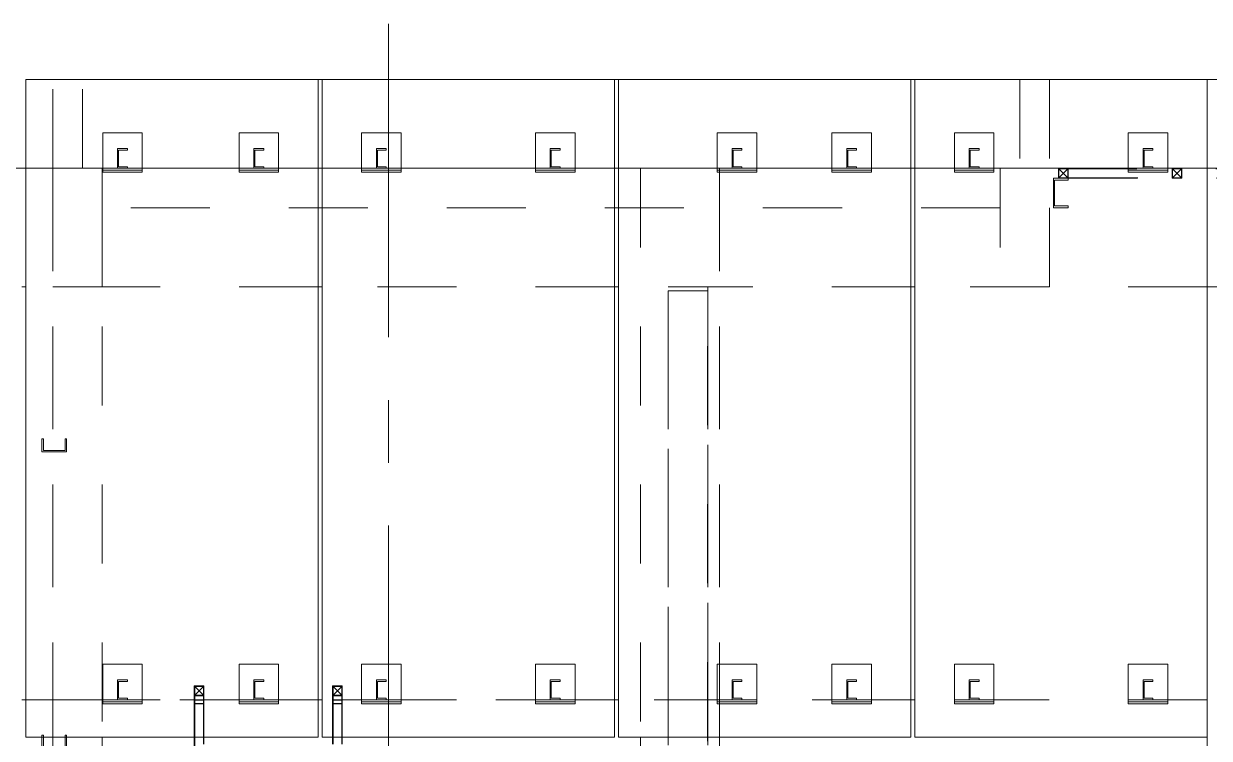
# Model space of a CAD drawing. Header units: millimetres. Extents: x 652937 to 1670132, y 1473552 to 2851037.
# Drawn here: x 663595.13 to 663601.13, y 1524465.88 to 1524469.5 of the extents above; entities that cross this region are included whole.
import ezdxf

# ---------------------------------------------------------------- set-up
doc = ezdxf.new("R2010")
doc.units = ezdxf.units.MM
doc.linetypes.add('XKITLINE00', pattern=[0])
doc.linetypes.add('XKITLINE02', pattern=[4, 2, -2])
doc.layers.add('Part', color=7, linetype='Continuous', lineweight=0)
doc.layers.add('S-GRID', color=7, linetype='Continuous', lineweight=9)

# ---------------------------------------------------------------- blocks, each defined once
blk = doc.blocks.new('*A20101502')
at = {"layer": 'S-GRID', "color": 7, "linetype": 'XKITLINE00', "lineweight": 0}
for p, q in [((716.780443, 66.568115), (724.717943, 66.568115)), ((726.305443, 66.568115), (727.892943, 66.568115)), ((729.480443, 66.568115), (737.417943, 66.568115)), ((739.005443, 66.568115), (740.592943, 66.568115)), ((742.180443, 66.568115), (750.117943, 66.568115)), ((751.705443, 66.568115), (753.292943, 66.568115))]:
    blk.add_line(p, q, dxfattribs=at)
blk = doc.blocks.new('*A20111503')
at = {"layer": 'Part', "color": 7, "linetype": 'XKITLINE00', "lineweight": 0}
for p, q in [((723.552661, 66.568115), (723.652661, 66.568115)), ((731.152682, 66.568115), (731.052661, 66.568115)), ((738.652682, 66.568115), (738.552682, 66.568115)), ((746.152682, 66.568115), (746.052682, 66.568115)), ((781.139193, 66.568115), (753.552682, 66.568115)), ((723.652661, 63.568115), (723.552661, 63.568115)), ((731.152682, 63.568115), (731.052661, 63.568115)), ((738.652682, 63.568115), (738.552682, 63.568115)), ((746.152682, 63.568115), (746.052682, 63.568115)), ((781.139204, 63.568115), (753.552682, 63.568115))]:
    blk.add_line(p, q, dxfattribs=at)
at = {"layer": 'Part', "color": 7, "linetype": 'XKITLINE02', "lineweight": 0}
for p, q in [((731.052661, 66.568115), (723.652661, 66.568115)), ((738.552682, 66.568115), (731.152682, 66.568115)), ((746.052682, 66.568115), (738.652682, 66.568115)), ((753.552682, 66.568115), (746.152682, 66.568115)), ((731.052661, 63.568115), (723.652661, 63.568115)), ((738.552682, 63.568115), (731.152682, 63.568115)), ((746.052682, 63.568115), (738.652682, 63.568115)), ((753.552682, 63.568115), (746.152682, 63.568115))]:
    blk.add_line(p, q, dxfattribs=at)
blk = doc.blocks.new('*A20171509')
at = {"layer": 'Part', "color": 7, "linetype": 'XKITLINE02', "lineweight": 0}
for p, q in [((727.91427, 53.118099), (727.914272, 53.468101)), ((727.914272, 53.468101), (728.164272, 53.468101)), ((727.914272, 53.218115), (727.914272, 53.468101)), ((727.93027, 53.11147), (727.930272, 53.452102)), ((727.930272, 53.452102), (727.930272, 53.234114)), ((727.930272, 53.452102), (728.148272, 53.452102)), ((728.14827, 53.11147), (728.148272, 53.452102)), ((728.148272, 53.234114), (728.148272, 53.452102)), ((728.16427, 53.118099), (728.164272, 53.468101)), ((728.164272, 53.218115), (728.164272, 53.468101)), ((728.16427, 53.118099), (727.91427, 53.118099)), ((727.91427, 53.118099), (727.914271, 53.014522)), ((727.914271, 53.014522), (727.914272, 53.218115)), ((728.164272, 53.218115), (727.914272, 53.218115)), ((727.930271, 53.021151), (727.93027, 53.11147)), ((727.93027, 53.11147), (728.14827, 53.11147)), ((727.930271, 53.021151), (727.930272, 53.234114)), ((727.930272, 53.234114), (728.148272, 53.234114)), ((728.14827, 53.11147), (728.148271, 53.021151)), ((728.148271, 53.021151), (728.148272, 53.234114)), ((728.164271, 53.014522), (728.16427, 53.118099)), ((728.164271, 53.014522), (728.164272, 53.218115)), ((727.914271, 53.014522), (728.164271, 53.014522)), ((728.148271, 53.021151), (727.930271, 53.021151))]:
    blk.add_line(p, q, dxfattribs=at)
blk = doc.blocks.new('*A20181510')
at = {"layer": 'Part', "color": 7, "linetype": 'XKITLINE02', "lineweight": 0}
for p, q in [((728.164277, 53.468115), (727.914272, 53.468115)), ((727.914272, 53.468115), (727.914272, 53.218115)), ((727.930277, 53.452115), (727.930272, 53.452115)), ((727.930272, 53.234115), (727.930272, 53.452115)), ((727.930272, 53.452115), (728.148272, 53.452115)), ((727.930277, 53.234115), (728.148277, 53.452115)), ((727.930277, 53.452115), (728.148277, 53.234115)), ((728.148277, 53.452115), (728.148272, 53.452115)), ((728.148272, 53.452115), (728.148272, 53.234115)), ((728.164272, 53.218115), (728.164272, 53.468115)), ((727.914272, 53.218115), (728.164272, 53.218115)), ((727.930277, 53.234115), (727.930272, 53.234115)), ((728.148272, 53.234115), (727.930272, 53.234115)), ((728.148277, 53.234115), (728.148272, 53.234115)), ((728.164277, 53.218115), (728.164272, 53.218115))]:
    blk.add_line(p, q, dxfattribs=at)
blk = doc.blocks.new('*A20581550')
at = {"layer": 'Part', "color": 7, "linetype": 'XKITLINE02', "lineweight": 0}
for p, q in [((724.064249, 52.218115), (724.064223, 52.218115)), ((724.104223, 52.218115), (724.064223, 52.218115)), ((724.064223, 52.218115), (724.064223, 51.893115)), ((724.104249, 52.218115), (724.104223, 52.218115)), ((724.104223, 51.923115), (724.104223, 52.218115)), ((724.649249, 52.218115), (724.649223, 52.218115)), ((724.689223, 52.218115), (724.649223, 52.218115)), ((724.649223, 52.218115), (724.649223, 51.923115)), ((724.689249, 52.218115), (724.689223, 52.218115)), ((724.689223, 51.893115), (724.689223, 52.218115)), ((724.104249, 51.923115), (724.104223, 51.923115)), ((724.649223, 51.923115), (724.104223, 51.923115)), ((724.649249, 51.923115), (724.649223, 51.923115)), ((724.064249, 51.893115), (724.064223, 51.893115)), ((724.064223, 51.893115), (724.689223, 51.893115)), ((724.689249, 51.893115), (724.689223, 51.893115))]:
    blk.add_line(p, q, dxfattribs=at)
blk = doc.blocks.new('*A20591551')
at = {"layer": 'Part', "color": 7, "linetype": 'XKITLINE02', "lineweight": 0}
for p, q in [((740.909234, 63.468115), (739.909229, 63.468115)), ((739.909229, 63.468115), (739.909229, 48.068115)), ((740.909229, 48.068115), (740.909229, 63.468115)), ((739.909229, 48.068115), (740.909234, 48.068115))]:
    blk.add_line(p, q, dxfattribs=at)
blk = doc.blocks.new('*A22281719')
at = {"layer": 'Part', "color": 7, "linetype": 'XKITLINE02', "lineweight": 0}
for p, q in [((755.784076, 66.568115), (749.784076, 66.568115)), ((749.784076, 66.318115), (749.784076, 66.568115)), ((755.784076, 66.318115), (749.784076, 66.318115)), ((749.796576, 66.555615), (749.796576, 66.330615)), ((755.771576, 66.555615), (749.796576, 66.555615)), ((749.796576, 66.330615), (755.771576, 66.330615)), ((750.021577, 66.330615), (750.021577, 66.555615)), ((750.034077, 66.318115), (750.034077, 66.568115)), ((755.534077, 66.318115), (755.534077, 66.568115)), ((755.546577, 66.555615), (755.546577, 66.330615)), ((755.771576, 66.330615), (755.771576, 66.555615)), ((755.784076, 66.318115), (755.784076, 66.568115))]:
    blk.add_line(p, q, dxfattribs=at)
blk = doc.blocks.new('*A22291720')
at = {"layer": 'Part', "color": 7, "linetype": 'XKITLINE02', "lineweight": 0}
for p, q in [((752.552719, 67.468115), (751.552717, 67.468115)), ((751.552717, 67.468115), (751.552717, 66.468115)), ((751.552719, 66.468115), (751.552719, 67.468115)), ((752.552717, 66.468115), (752.552717, 67.468115)), ((752.552719, 66.468115), (752.552719, 67.468115)), ((751.552717, 66.468115), (752.552719, 66.468115))]:
    blk.add_line(p, q, dxfattribs=at)
blk = doc.blocks.new('*A22301721')
at = {"layer": 'Part', "color": 7, "linetype": 'XKITLINE02', "lineweight": 0}
for p, q in [((752.552741, 66.568115), (751.552735, 66.568115)), ((751.552735, 66.518115), (751.552735, 66.568115)), ((752.552741, 66.518115), (751.552735, 66.518115)), ((751.552741, 66.518115), (751.552741, 66.568115)), ((752.552735, 66.568115), (752.552741, 66.568115)), ((752.552735, 66.518115), (752.552735, 66.568115)), ((752.552741, 66.518115), (752.552735, 66.518115)), ((752.552741, 66.568115), (752.552741, 66.518115))]:
    blk.add_line(p, q, dxfattribs=at)
blk = doc.blocks.new('*A22311722')
at = {"layer": 'Part', "color": 7, "linetype": 'XKITLINE02', "lineweight": 0}
for p, q in [((724.339215, 66.568115), (724.339215, 68.818115)), ((724.339215, 68.818115), (724.339234, 68.818115)), ((731.052661, 68.818115), (724.339215, 68.818115)), ((725.08922, 66.568115), (725.08922, 68.818115)), ((738.552682, 68.818115), (731.152682, 68.818115)), ((746.052682, 68.818115), (738.652682, 68.818115)), ((753.552682, 68.818115), (746.152682, 68.818115)), ((781.139193, 66.568115), (724.339215, 66.568115))]:
    blk.add_line(p, q, dxfattribs=at)
at = {"layer": 'Part', "color": 7, "linetype": 'XKITLINE00', "lineweight": 0}
for p, q in [((731.152682, 68.818115), (731.052661, 68.818115)), ((738.652682, 68.818115), (738.552682, 68.818115)), ((746.152682, 68.818115), (746.052682, 68.818115)), ((783.139195, 68.818115), (753.552682, 68.818115))]:
    blk.add_line(p, q, dxfattribs=at)
blk = doc.blocks.new('*A22321723')
at = {"layer": 'S-GRID', "color": 7, "linetype": 'XKITLINE00', "lineweight": 0}
for p, q in [((732.834214, 62.291279), (732.834214, 70.228779)), ((732.834214, 59.116279), (732.834214, 60.703779)), ((732.834214, 49.591279), (732.834214, 57.528779))]:
    blk.add_line(p, q, dxfattribs=at)
blk = doc.blocks.new('*A22341725')
at = {"layer": 'Part', "color": 7, "linetype": 'XKITLINE00', "lineweight": 0}
for p, q in [((731.152687, 68.818115), (731.152682, 68.818115)), ((731.152682, 68.818115), (738.552687, 68.818115)), ((731.152682, 52.168115), (731.152682, 68.818115)), ((738.552682, 52.168115), (738.552682, 68.818115)), ((738.552682, 52.168115), (731.152682, 52.168115)), ((738.552687, 52.168115), (738.552682, 52.168115))]:
    blk.add_line(p, q, dxfattribs=at)
at = {"layer": 'Part', "color": 7, "linetype": 'XKITLINE02', "lineweight": 0}
for p, q in [((731.152687, 52.168115), (731.152687, 68.818115)), ((738.552687, 68.818115), (738.552687, 52.168115)), ((738.552682, 52.168115), (738.552687, 52.168115))]:
    blk.add_line(p, q, dxfattribs=at)
blk = doc.blocks.new('*A22351726')
at = {"layer": 'Part', "color": 7, "linetype": 'XKITLINE00', "lineweight": 0}
for p, q in [((738.652687, 68.818115), (738.652682, 68.818115)), ((738.652682, 68.818115), (746.052687, 68.818115)), ((738.652682, 52.168115), (738.652682, 68.818115)), ((746.052682, 52.168115), (746.052682, 68.818115)), ((746.052682, 52.168115), (738.652682, 52.168115)), ((746.052687, 52.168115), (746.052682, 52.168115))]:
    blk.add_line(p, q, dxfattribs=at)
at = {"layer": 'Part', "color": 7, "linetype": 'XKITLINE02', "lineweight": 0}
for p, q in [((738.652687, 52.168115), (738.652687, 68.818115)), ((746.052687, 68.818115), (746.052687, 52.168115)), ((746.052682, 52.168115), (746.052687, 52.168115))]:
    blk.add_line(p, q, dxfattribs=at)
blk = doc.blocks.new('*A22371728')
at = {"layer": 'Part', "color": 7, "linetype": 'XKITLINE00', "lineweight": 0}
for p, q in [((723.652666, 68.818115), (723.652661, 68.818115)), ((723.652661, 68.818115), (731.052661, 68.818115)), ((723.652661, 68.818115), (723.652661, 52.168115)), ((731.052661, 68.818115), (731.052666, 68.818115)), ((731.052661, 68.818115), (731.052661, 52.168115)), ((723.652661, 52.168115), (723.652666, 52.168115)), ((731.052661, 52.168115), (723.652661, 52.168115)), ((731.052666, 52.168115), (731.052661, 52.168115))]:
    blk.add_line(p, q, dxfattribs=at)
at = {"layer": 'Part', "color": 7, "linetype": 'XKITLINE02', "lineweight": 0}
for p, q in [((723.652666, 52.168115), (723.652666, 68.818115)), ((731.052666, 68.818115), (731.052661, 68.818115)), ((731.052666, 68.818115), (731.052666, 52.168115)), ((731.052666, 52.168115), (731.052661, 52.168115))]:
    blk.add_line(p, q, dxfattribs=at)
blk = doc.blocks.new('*A22401731')
at = {"layer": 'Part', "color": 7, "linetype": 'XKITLINE00', "lineweight": 0}
for p, q in [((746.152682, 52.168115), (746.152682, 68.818115)), ((746.152682, 68.818115), (746.152687, 68.818115)), ((753.552687, 68.818115), (746.152682, 68.818115)), ((753.552682, 52.168115), (753.552682, 68.818115)), ((753.552682, 52.168115), (746.152682, 52.168115)), ((753.552687, 52.168115), (753.552682, 52.168115))]:
    blk.add_line(p, q, dxfattribs=at)
at = {"layer": 'Part', "color": 7, "linetype": 'XKITLINE02', "lineweight": 0}
for p, q in [((746.152687, 52.168115), (746.152687, 68.818115)), ((753.552687, 52.168115), (753.552687, 68.818115)), ((753.552682, 52.168115), (753.552687, 52.168115))]:
    blk.add_line(p, q, dxfattribs=at)
blk = doc.blocks.new('*A22411732')
at = {"layer": 'Part', "color": 7, "linetype": 'XKITLINE00', "lineweight": 0}
for p, q in [((723.652661, 53.118115), (723.552661, 53.118115)), ((731.152682, 53.118115), (731.052661, 53.118115)), ((738.652682, 53.118115), (738.552682, 53.118115)), ((746.152682, 53.118115), (746.052682, 53.118115)), ((753.552687, 52.168115), (753.552687, 52.118115))]:
    blk.add_line(p, q, dxfattribs=at)
at = {"layer": 'Part', "color": 7, "linetype": 'XKITLINE02', "lineweight": 0}
for p, q in [((753.552695, 53.118115), (723.652661, 53.118115)), ((731.052661, 53.118115), (723.652661, 53.118115)), ((738.552682, 53.118115), (731.152682, 53.118115)), ((746.052682, 53.118115), (738.652682, 53.118115)), ((753.552687, 53.118115), (753.552687, 52.168115)), ((753.552695, 53.118115), (753.552695, 51.118115))]:
    blk.add_line(p, q, dxfattribs=at)
blk = doc.blocks.new('*A22461737')
at = {"layer": 'Part', "color": 7, "linetype": 'XKITLINE02', "lineweight": 0}
for p, q in [((752.552741, 53.118115), (751.552735, 53.118115)), ((751.552735, 53.068115), (751.552735, 53.118115)), ((751.552741, 53.068115), (751.552741, 53.118115)), ((752.552735, 53.118115), (752.552741, 53.118115)), ((752.552735, 53.068115), (752.552735, 53.118115)), ((752.552741, 53.118115), (752.552741, 53.068115)), ((752.552741, 53.068115), (751.552735, 53.068115)), ((752.552741, 53.068115), (752.552735, 53.068115))]:
    blk.add_line(p, q, dxfattribs=at)
blk = doc.blocks.new('*A22471738')
at = {"layer": 'Part', "color": 7, "linetype": 'XKITLINE02', "lineweight": 0}
for p, q in [((752.552719, 54.018115), (751.552716, 54.018115)), ((751.552716, 54.018115), (751.552716, 53.018115)), ((751.552719, 53.018115), (751.552719, 54.018115)), ((752.552716, 53.018115), (752.552716, 54.018115)), ((752.552719, 53.018115), (752.552719, 54.018115)), ((751.552716, 53.018115), (752.552719, 53.018115))]:
    blk.add_line(p, q, dxfattribs=at)
blk = doc.blocks.new('*A22561747')
at = {"layer": 'Part', "color": 7, "linetype": 'XKITLINE02', "lineweight": 0}
for p, q in [((744.427734, 53.618115), (744.677739, 53.618115)), ((744.427734, 53.118115), (744.427734, 53.618115)), ((744.427739, 53.118115), (744.427739, 53.618115)), ((744.677739, 53.580615), (744.452734, 53.580615)), ((744.452734, 53.155615), (744.452734, 53.580615)), ((744.452739, 53.155615), (744.452739, 53.580615)), ((744.677734, 53.580615), (744.677734, 53.618115)), ((744.677739, 53.618115), (744.677739, 53.580615)), ((744.677739, 53.118115), (744.427734, 53.118115)), ((744.452734, 53.155615), (744.677739, 53.155615)), ((744.677734, 53.118115), (744.677734, 53.155615)), ((744.677739, 53.155615), (744.677739, 53.118115))]:
    blk.add_line(p, q, dxfattribs=at)
blk = doc.blocks.new('*A22571748')
at = {"layer": 'Part', "color": 7, "linetype": 'XKITLINE02', "lineweight": 0}
for p, q in [((741.527734, 53.618115), (741.777739, 53.618115)), ((741.527734, 53.118115), (741.527734, 53.618115)), ((741.527739, 53.118115), (741.527739, 53.618115)), ((741.777739, 53.580615), (741.552734, 53.580615)), ((741.552734, 53.155615), (741.552734, 53.580615)), ((741.552739, 53.155615), (741.552739, 53.580615)), ((741.777734, 53.580615), (741.777734, 53.618115)), ((741.777739, 53.618115), (741.777739, 53.580615)), ((741.777739, 53.118115), (741.527734, 53.118115)), ((741.552734, 53.155615), (741.777739, 53.155615)), ((741.777734, 53.118115), (741.777734, 53.155615)), ((741.777739, 53.155615), (741.777739, 53.118115))]:
    blk.add_line(p, q, dxfattribs=at)
blk = doc.blocks.new('*A22581749')
at = {"layer": 'Part', "color": 7, "linetype": 'XKITLINE02', "lineweight": 0}
for p, q in [((747.527734, 53.618115), (747.777739, 53.618115)), ((747.527734, 53.118115), (747.527734, 53.618115)), ((747.527739, 53.118115), (747.527739, 53.618115)), ((747.777739, 53.580615), (747.552734, 53.580615)), ((747.552734, 53.155615), (747.552734, 53.580615)), ((747.552739, 53.155615), (747.552739, 53.580615)), ((747.777734, 53.580615), (747.777734, 53.618115)), ((747.777739, 53.618115), (747.777739, 53.580615)), ((747.777739, 53.118115), (747.527734, 53.118115)), ((747.552734, 53.155615), (747.777739, 53.155615)), ((747.777734, 53.118115), (747.777734, 53.155615)), ((747.777739, 53.155615), (747.777739, 53.118115))]:
    blk.add_line(p, q, dxfattribs=at)
blk = doc.blocks.new('*A22591750')
at = {"layer": 'Part', "color": 7, "linetype": 'XKITLINE02', "lineweight": 0}
for p, q in [((748.152741, 53.118115), (747.152735, 53.118115)), ((747.152735, 53.068115), (747.152735, 53.118115)), ((747.152741, 53.068115), (747.152741, 53.118115)), ((748.152735, 53.118115), (748.152741, 53.118115)), ((748.152735, 53.068115), (748.152735, 53.118115)), ((748.152741, 53.118115), (748.152741, 53.068115)), ((748.152741, 53.068115), (747.152735, 53.068115)), ((748.152741, 53.068115), (748.152735, 53.068115))]:
    blk.add_line(p, q, dxfattribs=at)
blk = doc.blocks.new('*A22601751')
at = {"layer": 'Part', "color": 7, "linetype": 'XKITLINE02', "lineweight": 0}
for p, q in [((748.152719, 54.018115), (747.152716, 54.018115)), ((747.152716, 54.018115), (747.152716, 53.018115)), ((747.152719, 53.018115), (747.152719, 54.018115)), ((748.152716, 53.018115), (748.152716, 54.018115)), ((748.152719, 53.018115), (748.152719, 54.018115)), ((747.152716, 53.018115), (748.152719, 53.018115))]:
    blk.add_line(p, q, dxfattribs=at)
blk = doc.blocks.new('*A22641755')
at = {"layer": 'Part', "color": 7, "linetype": 'XKITLINE02', "lineweight": 0}
for p, q in [((731.414778, 47.993115), (731.414778, 53.118109)), ((731.414778, 53.118109), (731.664778, 53.118109)), ((731.41478, 53.014522), (731.414778, 53.118109)), ((731.430778, 47.993115), (731.430778, 53.111479)), ((731.430778, 53.111479), (731.43078, 53.021151)), ((731.648778, 53.111479), (731.430778, 53.111479)), ((731.648778, 47.993115), (731.648778, 53.111479)), ((731.64878, 53.021151), (731.648778, 53.111479)), ((731.664778, 47.993115), (731.664778, 53.118109)), ((731.664778, 53.118109), (731.66478, 53.014522)), ((731.41478, 47.993115), (731.41478, 53.014522)), ((731.66478, 53.014522), (731.41478, 53.014522)), ((731.43078, 47.993115), (731.43078, 53.021151)), ((731.43078, 53.021151), (731.64878, 53.021151)), ((731.64878, 47.993115), (731.64878, 53.021151)), ((731.66478, 47.993115), (731.66478, 53.014522)), ((731.66478, 47.993115), (731.414778, 47.993115))]:
    blk.add_line(p, q, dxfattribs=at)
blk = doc.blocks.new('*A22651756')
at = {"layer": 'Part', "color": 7, "linetype": 'XKITLINE02', "lineweight": 0}
for p, q in [((732.527734, 53.618115), (732.777739, 53.618115)), ((732.527734, 53.118115), (732.527734, 53.618115)), ((732.527739, 53.118115), (732.527739, 53.618115)), ((732.777739, 53.580615), (732.552734, 53.580615)), ((732.552734, 53.155615), (732.552734, 53.580615)), ((732.552739, 53.155615), (732.552739, 53.580615)), ((732.777734, 53.580615), (732.777734, 53.618115)), ((732.777739, 53.618115), (732.777739, 53.580615)), ((732.777739, 53.118115), (732.527734, 53.118115)), ((732.552734, 53.155615), (732.777739, 53.155615)), ((732.777734, 53.118115), (732.777734, 53.155615)), ((732.777739, 53.155615), (732.777739, 53.118115))]:
    blk.add_line(p, q, dxfattribs=at)
blk = doc.blocks.new('*A22661757')
at = {"layer": 'Part', "color": 7, "linetype": 'XKITLINE02', "lineweight": 0}
for p, q in [((736.927734, 53.618115), (737.177739, 53.618115)), ((736.927734, 53.118115), (736.927734, 53.618115)), ((736.927739, 53.118115), (736.927739, 53.618115)), ((737.177739, 53.580615), (736.952734, 53.580615)), ((736.952734, 53.155615), (736.952734, 53.580615)), ((736.952739, 53.155615), (736.952739, 53.580615)), ((737.177734, 53.580615), (737.177734, 53.618115)), ((737.177739, 53.618115), (737.177739, 53.580615)), ((737.177739, 53.118115), (736.927734, 53.118115)), ((736.952734, 53.155615), (737.177739, 53.155615)), ((737.177734, 53.118115), (737.177734, 53.155615)), ((737.177739, 53.155615), (737.177739, 53.118115))]:
    blk.add_line(p, q, dxfattribs=at)
blk = doc.blocks.new('*A22671758')
at = {"layer": 'Part', "color": 7, "linetype": 'XKITLINE02', "lineweight": 0}
for p, q in [((733.152741, 53.118115), (732.152735, 53.118115)), ((732.152735, 53.068115), (732.152735, 53.118115)), ((732.152741, 53.068115), (732.152741, 53.118115)), ((733.152735, 53.118115), (733.152741, 53.118115)), ((733.152735, 53.068115), (733.152735, 53.118115)), ((733.152741, 53.118115), (733.152741, 53.068115)), ((733.152741, 53.068115), (732.152735, 53.068115)), ((733.152741, 53.068115), (733.152735, 53.068115))]:
    blk.add_line(p, q, dxfattribs=at)
blk = doc.blocks.new('*A22681759')
at = {"layer": 'Part', "color": 7, "linetype": 'XKITLINE02', "lineweight": 0}
for p, q in [((737.552741, 53.118115), (736.552735, 53.118115)), ((736.552735, 53.068115), (736.552735, 53.118115)), ((736.552741, 53.068115), (736.552741, 53.118115)), ((737.552735, 53.118115), (737.552741, 53.118115)), ((737.552735, 53.068115), (737.552735, 53.118115)), ((737.552741, 53.118115), (737.552741, 53.068115)), ((737.552741, 53.068115), (736.552735, 53.068115)), ((737.552741, 53.068115), (737.552735, 53.068115))]:
    blk.add_line(p, q, dxfattribs=at)
blk = doc.blocks.new('*A22691760')
at = {"layer": 'Part', "color": 7, "linetype": 'XKITLINE02', "lineweight": 0}
for p, q in [((733.152719, 54.018115), (732.152716, 54.018115)), ((732.152716, 54.018115), (732.152716, 53.018115)), ((732.152719, 53.018115), (732.152719, 54.018115)), ((733.152716, 53.018115), (733.152716, 54.018115)), ((733.152719, 53.018115), (733.152719, 54.018115)), ((732.152716, 53.018115), (733.152719, 53.018115))]:
    blk.add_line(p, q, dxfattribs=at)
blk = doc.blocks.new('*A22701761')
at = {"layer": 'Part', "color": 7, "linetype": 'XKITLINE02', "lineweight": 0}
for p, q in [((737.552719, 54.018115), (736.552716, 54.018115)), ((736.552716, 54.018115), (736.552716, 53.018115)), ((736.552719, 53.018115), (736.552719, 54.018115)), ((737.552716, 53.018115), (737.552716, 54.018115)), ((737.552719, 53.018115), (737.552719, 54.018115)), ((736.552716, 53.018115), (737.552719, 53.018115))]:
    blk.add_line(p, q, dxfattribs=at)
blk = doc.blocks.new('*A22771768')
at = {"layer": 'Part', "color": 7, "linetype": 'XKITLINE02', "lineweight": 0}
for p, q in [((729.427734, 53.618115), (729.677739, 53.618115)), ((729.427734, 53.118115), (729.427734, 53.618115)), ((729.427739, 53.118115), (729.427739, 53.618115)), ((729.677739, 53.580615), (729.452734, 53.580615)), ((729.452734, 53.155615), (729.452734, 53.580615)), ((729.452739, 53.155615), (729.452739, 53.580615)), ((729.677734, 53.580615), (729.677734, 53.618115)), ((729.677739, 53.618115), (729.677739, 53.580615)), ((729.677739, 53.118115), (729.427734, 53.118115)), ((729.452734, 53.155615), (729.677739, 53.155615)), ((729.677734, 53.118115), (729.677734, 53.155615)), ((729.677739, 53.155615), (729.677739, 53.118115))]:
    blk.add_line(p, q, dxfattribs=at)
blk = doc.blocks.new('*A22781769')
at = {"layer": 'Part', "color": 7, "linetype": 'XKITLINE02', "lineweight": 0}
for p, q in [((730.052741, 53.118115), (729.052735, 53.118115)), ((729.052735, 53.068115), (729.052735, 53.118115)), ((729.052741, 53.068115), (729.052741, 53.118115)), ((730.052735, 53.118115), (730.052741, 53.118115)), ((730.052735, 53.068115), (730.052735, 53.118115)), ((730.052741, 53.118115), (730.052741, 53.068115)), ((730.052741, 53.068115), (729.052735, 53.068115)), ((730.052741, 53.068115), (730.052735, 53.068115))]:
    blk.add_line(p, q, dxfattribs=at)
blk = doc.blocks.new('*A22791770')
at = {"layer": 'Part', "color": 7, "linetype": 'XKITLINE02', "lineweight": 0}
for p, q in [((730.052719, 54.018115), (729.052716, 54.018115)), ((729.052716, 54.018115), (729.052716, 53.018115)), ((729.052719, 53.018115), (729.052719, 54.018115)), ((730.052716, 53.018115), (730.052716, 54.018115)), ((730.052719, 53.018115), (730.052719, 54.018115)), ((729.052716, 53.018115), (730.052719, 53.018115))]:
    blk.add_line(p, q, dxfattribs=at)
blk = doc.blocks.new('*A22831774')
at = {"layer": 'Part', "color": 7, "linetype": 'XKITLINE02', "lineweight": 0}
for p, q in [((731.414778, 53.118099), (731.414781, 53.468101)), ((731.414781, 53.468101), (731.664781, 53.468101)), ((731.414781, 53.218115), (731.414781, 53.468101)), ((731.430778, 53.11147), (731.430781, 53.452102)), ((731.430781, 53.452102), (731.430781, 53.234114)), ((731.430781, 53.452102), (731.648781, 53.452102)), ((731.648778, 53.11147), (731.648781, 53.452102)), ((731.648781, 53.234114), (731.648781, 53.452102)), ((731.664778, 53.118099), (731.664781, 53.468101)), ((731.664781, 53.218115), (731.664781, 53.468101)), ((731.664778, 53.118099), (731.414778, 53.118099)), ((731.414778, 53.118099), (731.41478, 53.014522)), ((731.41478, 53.014522), (731.414781, 53.218115)), ((731.664781, 53.218115), (731.414781, 53.218115)), ((731.43078, 53.021151), (731.430778, 53.11147)), ((731.430778, 53.11147), (731.648778, 53.11147)), ((731.43078, 53.021151), (731.430781, 53.234114)), ((731.430781, 53.234114), (731.648781, 53.234114)), ((731.648778, 53.11147), (731.64878, 53.021151)), ((731.64878, 53.021151), (731.648781, 53.234114)), ((731.66478, 53.014522), (731.664778, 53.118099)), ((731.66478, 53.014522), (731.664781, 53.218115)), ((731.41478, 53.014522), (731.66478, 53.014522)), ((731.64878, 53.021151), (731.43078, 53.021151))]:
    blk.add_line(p, q, dxfattribs=at)
blk = doc.blocks.new('*A22841775')
at = {"layer": 'Part', "color": 7, "linetype": 'XKITLINE02', "lineweight": 0}
for p, q in [((731.664786, 53.468115), (731.414781, 53.468115)), ((731.414781, 53.468115), (731.414781, 53.218115)), ((731.430786, 53.452115), (731.430781, 53.452115)), ((731.430781, 53.234115), (731.430781, 53.452115)), ((731.430781, 53.452115), (731.648781, 53.452115)), ((731.430786, 53.234115), (731.648786, 53.452115)), ((731.430786, 53.452115), (731.648786, 53.234115)), ((731.648786, 53.452115), (731.648781, 53.452115)), ((731.648781, 53.452115), (731.648781, 53.234115)), ((731.664781, 53.218115), (731.664781, 53.468115)), ((731.414781, 53.218115), (731.664781, 53.218115)), ((731.430786, 53.234115), (731.430781, 53.234115)), ((731.648781, 53.234115), (731.430781, 53.234115)), ((731.648786, 53.234115), (731.648781, 53.234115)), ((731.664786, 53.218115), (731.664781, 53.218115))]:
    blk.add_line(p, q, dxfattribs=at)
blk = doc.blocks.new('*A22851776')
at = {"layer": 'Part', "color": 7, "linetype": 'XKITLINE02', "lineweight": 0}
for p, q in [((724.339217, 66.568115), (724.339217, 52.168115)), ((725.58923, 66.568115), (724.339217, 66.568115)), ((724.33923, 47.968115), (724.33923, 66.568115)), ((725.589217, 66.568115), (725.589217, 52.168115)), ((725.58923, 66.568115), (725.589217, 66.568115)), ((725.58923, 66.568115), (725.58923, 47.968115)), ((724.339217, 52.118115), (724.339217, 47.968115)), ((725.589217, 52.118115), (725.589217, 47.968115)), ((725.58923, 47.968115), (724.339217, 47.968115)), ((725.589217, 47.968115), (725.58923, 47.968115))]:
    blk.add_line(p, q, dxfattribs=at)
at = {"layer": 'Part', "color": 7, "linetype": 'XKITLINE00', "lineweight": 0}
for p, q in [((724.339217, 52.168115), (724.339217, 52.118115)), ((725.589217, 52.168115), (725.589217, 52.118115))]:
    blk.add_line(p, q, dxfattribs=at)
blk = doc.blocks.new('*A22961787')
at = {"layer": 'Part', "color": 7, "linetype": 'XKITLINE02', "lineweight": 0}
for p, q in [((727.91427, 47.993115), (727.91427, 53.118109)), ((727.91427, 53.118109), (728.16427, 53.118109)), ((727.914271, 53.014522), (727.91427, 53.118109)), ((727.93027, 47.993115), (727.93027, 53.111479)), ((727.93027, 53.111479), (727.930271, 53.021151)), ((728.14827, 53.111479), (727.93027, 53.111479)), ((728.14827, 47.993115), (728.14827, 53.111479)), ((728.148271, 53.021151), (728.14827, 53.111479)), ((728.16427, 47.993115), (728.16427, 53.118109)), ((728.16427, 53.118109), (728.164271, 53.014522)), ((727.914271, 53.014522), (727.914271, 47.993115)), ((728.164271, 53.014522), (727.914271, 53.014522)), ((727.930271, 53.021151), (727.930271, 47.993115)), ((727.930271, 53.021151), (728.148271, 53.021151)), ((728.148271, 47.993115), (728.148271, 53.021151)), ((728.164271, 47.993115), (728.164271, 53.014522)), ((728.164271, 47.993115), (727.91427, 47.993115))]:
    blk.add_line(p, q, dxfattribs=at)
blk = doc.blocks.new('*A22971788')
at = {"layer": 'Part', "color": 7, "linetype": 'XKITLINE02', "lineweight": 0}
for p, q in [((725.977734, 53.618115), (726.227739, 53.618115)), ((725.977734, 53.118115), (725.977734, 53.618115)), ((725.977739, 53.118115), (725.977739, 53.618115)), ((726.227739, 53.580615), (726.002734, 53.580615)), ((726.002734, 53.155615), (726.002734, 53.580615)), ((726.002739, 53.155615), (726.002739, 53.580615)), ((726.227734, 53.580615), (726.227734, 53.618115)), ((726.227739, 53.618115), (726.227739, 53.580615)), ((726.227739, 53.118115), (725.977734, 53.118115)), ((726.002734, 53.155615), (726.227739, 53.155615)), ((726.227734, 53.118115), (726.227734, 53.155615)), ((726.227739, 53.155615), (726.227739, 53.118115))]:
    blk.add_line(p, q, dxfattribs=at)
blk = doc.blocks.new('*A22981789')
at = {"layer": 'Part', "color": 7, "linetype": 'XKITLINE02', "lineweight": 0}
for p, q in [((726.602741, 53.118115), (725.602735, 53.118115)), ((725.602735, 53.068115), (725.602735, 53.118115)), ((725.602741, 53.068115), (725.602741, 53.118115)), ((726.602735, 53.118115), (726.602741, 53.118115)), ((726.602735, 53.068115), (726.602735, 53.118115)), ((726.602741, 53.118115), (726.602741, 53.068115)), ((726.602741, 53.068115), (725.602735, 53.068115)), ((726.602741, 53.068115), (726.602735, 53.068115))]:
    blk.add_line(p, q, dxfattribs=at)
blk = doc.blocks.new('*A22991790')
at = {"layer": 'Part', "color": 7, "linetype": 'XKITLINE02', "lineweight": 0}
for p, q in [((726.602719, 54.018115), (725.602716, 54.018115)), ((725.602716, 54.018115), (725.602716, 53.018115)), ((725.602719, 53.018115), (725.602719, 54.018115)), ((726.602716, 53.018115), (726.602716, 54.018115)), ((726.602719, 53.018115), (726.602719, 54.018115)), ((725.602716, 53.018115), (726.602719, 53.018115))]:
    blk.add_line(p, q, dxfattribs=at)
blk = doc.blocks.new('*A24761967')
at = {"layer": 'Part', "color": 7, "linetype": 'XKITLINE02', "lineweight": 0}
for p, q in [((730.052741, 66.568115), (729.052735, 66.568115)), ((729.052735, 66.518115), (729.052735, 66.568115)), ((730.052741, 66.518115), (729.052735, 66.518115)), ((729.052741, 66.518115), (729.052741, 66.568115)), ((730.052735, 66.568115), (730.052741, 66.568115)), ((730.052735, 66.518115), (730.052735, 66.568115)), ((730.052741, 66.518115), (730.052735, 66.518115)), ((730.052741, 66.568115), (730.052741, 66.518115))]:
    blk.add_line(p, q, dxfattribs=at)
blk = doc.blocks.new('*A24771968')
at = {"layer": 'Part', "color": 7, "linetype": 'XKITLINE02', "lineweight": 0}
for p, q in [((736.927734, 67.068115), (737.177739, 67.068115)), ((736.927734, 66.568115), (736.927734, 67.068115)), ((736.927739, 66.568115), (736.927739, 67.068115)), ((737.177739, 67.030615), (736.952734, 67.030615)), ((736.952734, 66.605615), (736.952734, 67.030615)), ((736.952739, 66.605615), (736.952739, 67.030615)), ((737.177734, 67.030615), (737.177734, 67.068115)), ((737.177739, 67.068115), (737.177739, 67.030615)), ((736.952734, 66.605615), (737.177739, 66.605615)), ((737.177734, 66.568115), (737.177734, 66.605615)), ((737.177739, 66.605615), (737.177739, 66.568115)), ((737.177739, 66.568115), (736.927734, 66.568115))]:
    blk.add_line(p, q, dxfattribs=at)
blk = doc.blocks.new('*A24781969')
at = {"layer": 'Part', "color": 7, "linetype": 'XKITLINE02', "lineweight": 0}
for p, q in [((732.527734, 67.068115), (732.777739, 67.068115)), ((732.527734, 66.568115), (732.527734, 67.068115)), ((732.527739, 66.568115), (732.527739, 67.068115)), ((732.777739, 67.030615), (732.552734, 67.030615)), ((732.552734, 66.605615), (732.552734, 67.030615)), ((732.552739, 66.605615), (732.552739, 67.030615)), ((732.777734, 67.030615), (732.777734, 67.068115)), ((732.777739, 67.068115), (732.777739, 67.030615)), ((732.552734, 66.605615), (732.777739, 66.605615)), ((732.777734, 66.568115), (732.777734, 66.605615)), ((732.777739, 66.605615), (732.777739, 66.568115)), ((732.777739, 66.568115), (732.527734, 66.568115))]:
    blk.add_line(p, q, dxfattribs=at)
blk = doc.blocks.new('*A24791970')
at = {"layer": 'Part', "color": 7, "linetype": 'XKITLINE02', "lineweight": 0}
for p, q in [((737.552719, 67.468115), (736.552717, 67.468115)), ((736.552717, 67.468115), (736.552717, 66.468115)), ((736.552719, 66.468115), (736.552719, 67.468115)), ((737.552717, 66.468115), (737.552717, 67.468115)), ((737.552719, 66.468115), (737.552719, 67.468115)), ((736.552717, 66.468115), (737.552719, 66.468115))]:
    blk.add_line(p, q, dxfattribs=at)
blk = doc.blocks.new('*A24801971')
at = {"layer": 'Part', "color": 7, "linetype": 'XKITLINE02', "lineweight": 0}
for p, q in [((733.152719, 67.468115), (732.152717, 67.468115)), ((732.152717, 67.468115), (732.152717, 66.468115)), ((732.152719, 66.468115), (732.152719, 67.468115)), ((733.152717, 66.468115), (733.152717, 67.468115)), ((733.152719, 66.468115), (733.152719, 67.468115)), ((732.152717, 66.468115), (733.152719, 66.468115))]:
    blk.add_line(p, q, dxfattribs=at)
blk = doc.blocks.new('*A24811972')
at = {"layer": 'Part', "color": 7, "linetype": 'XKITLINE02', "lineweight": 0}
for p, q in [((737.552741, 66.568115), (736.552735, 66.568115)), ((736.552735, 66.518115), (736.552735, 66.568115)), ((737.552741, 66.518115), (736.552735, 66.518115)), ((736.552741, 66.518115), (736.552741, 66.568115)), ((737.552735, 66.568115), (737.552741, 66.568115)), ((737.552735, 66.518115), (737.552735, 66.568115)), ((737.552741, 66.518115), (737.552735, 66.518115)), ((737.552741, 66.568115), (737.552741, 66.518115))]:
    blk.add_line(p, q, dxfattribs=at)
blk = doc.blocks.new('*A24821973')
at = {"layer": 'Part', "color": 7, "linetype": 'XKITLINE02', "lineweight": 0}
for p, q in [((733.152741, 66.568115), (732.152735, 66.568115)), ((732.152735, 66.518115), (732.152735, 66.568115)), ((733.152741, 66.518115), (732.152735, 66.518115)), ((732.152741, 66.518115), (732.152741, 66.568115)), ((733.152735, 66.568115), (733.152741, 66.568115)), ((733.152735, 66.518115), (733.152735, 66.568115)), ((733.152741, 66.518115), (733.152735, 66.518115)), ((733.152741, 66.568115), (733.152741, 66.518115))]:
    blk.add_line(p, q, dxfattribs=at)
blk = doc.blocks.new('*A24831974')
at = {"layer": 'Part', "color": 7, "linetype": 'XKITLINE02', "lineweight": 0}
for p, q in [((744.427734, 67.068115), (744.677739, 67.068115)), ((744.427734, 66.568115), (744.427734, 67.068115)), ((744.427739, 66.568115), (744.427739, 67.068115)), ((744.677739, 67.030615), (744.452734, 67.030615)), ((744.452734, 66.605615), (744.452734, 67.030615)), ((744.452739, 66.605615), (744.452739, 67.030615)), ((744.677734, 67.030615), (744.677734, 67.068115)), ((744.677739, 67.068115), (744.677739, 67.030615)), ((744.452734, 66.605615), (744.677739, 66.605615)), ((744.677734, 66.568115), (744.677734, 66.605615)), ((744.677739, 66.605615), (744.677739, 66.568115)), ((744.677739, 66.568115), (744.427734, 66.568115))]:
    blk.add_line(p, q, dxfattribs=at)
blk = doc.blocks.new('*A24841975')
at = {"layer": 'Part', "color": 7, "linetype": 'XKITLINE02', "lineweight": 0}
for p, q in [((741.527734, 67.068115), (741.777739, 67.068115)), ((741.527734, 66.568115), (741.527734, 67.068115)), ((741.527739, 66.568115), (741.527739, 67.068115)), ((741.777739, 67.030615), (741.552734, 67.030615)), ((741.552734, 66.605615), (741.552734, 67.030615)), ((741.552739, 66.605615), (741.552739, 67.030615)), ((741.777734, 67.030615), (741.777734, 67.068115)), ((741.777739, 67.068115), (741.777739, 67.030615)), ((741.552734, 66.605615), (741.777739, 66.605615)), ((741.777734, 66.568115), (741.777734, 66.605615)), ((741.777739, 66.605615), (741.777739, 66.568115)), ((741.777739, 66.568115), (741.527734, 66.568115))]:
    blk.add_line(p, q, dxfattribs=at)
blk = doc.blocks.new('*A24851976')
at = {"layer": 'Part', "color": 7, "linetype": 'XKITLINE02', "lineweight": 0}
for p, q in [((745.052719, 67.468115), (744.052717, 67.468115)), ((744.052717, 67.468115), (744.052717, 66.468115)), ((744.052719, 66.468115), (744.052719, 67.468115)), ((745.052717, 66.468115), (745.052717, 67.468115)), ((745.052719, 66.468115), (745.052719, 67.468115)), ((744.052717, 66.468115), (745.052719, 66.468115))]:
    blk.add_line(p, q, dxfattribs=at)
blk = doc.blocks.new('*A24861977')
at = {"layer": 'Part', "color": 7, "linetype": 'XKITLINE02', "lineweight": 0}
for p, q in [((742.152719, 67.468115), (741.152717, 67.468115)), ((741.152717, 67.468115), (741.152717, 66.468115)), ((741.152719, 66.468115), (741.152719, 67.468115)), ((742.152717, 66.468115), (742.152717, 67.468115)), ((742.152719, 66.468115), (742.152719, 67.468115)), ((741.152717, 66.468115), (742.152719, 66.468115))]:
    blk.add_line(p, q, dxfattribs=at)
blk = doc.blocks.new('*A24871978')
at = {"layer": 'Part', "color": 7, "linetype": 'XKITLINE02', "lineweight": 0}
for p, q in [((745.052741, 66.568115), (744.052735, 66.568115)), ((744.052735, 66.518115), (744.052735, 66.568115)), ((745.052741, 66.518115), (744.052735, 66.518115)), ((744.052741, 66.518115), (744.052741, 66.568115)), ((745.052735, 66.568115), (745.052741, 66.568115)), ((745.052735, 66.518115), (745.052735, 66.568115)), ((745.052741, 66.518115), (745.052735, 66.518115)), ((745.052741, 66.568115), (745.052741, 66.518115))]:
    blk.add_line(p, q, dxfattribs=at)
blk = doc.blocks.new('*A24881979')
at = {"layer": 'Part', "color": 7, "linetype": 'XKITLINE02', "lineweight": 0}
for p, q in [((742.152741, 66.568115), (741.152735, 66.568115)), ((741.152735, 66.518115), (741.152735, 66.568115)), ((742.152741, 66.518115), (741.152735, 66.518115)), ((741.152741, 66.518115), (741.152741, 66.568115)), ((742.152735, 66.568115), (742.152741, 66.568115)), ((742.152735, 66.518115), (742.152735, 66.568115)), ((742.152741, 66.518115), (742.152735, 66.518115)), ((742.152741, 66.568115), (742.152741, 66.518115))]:
    blk.add_line(p, q, dxfattribs=at)
blk = doc.blocks.new('*A24891980')
at = {"layer": 'Part', "color": 7, "linetype": 'XKITLINE02', "lineweight": 0}
for p, q in [((748.152741, 66.568115), (747.152735, 66.568115)), ((747.152735, 66.518115), (747.152735, 66.568115)), ((748.152741, 66.518115), (747.152735, 66.518115)), ((747.152741, 66.518115), (747.152741, 66.568115)), ((748.152735, 66.568115), (748.152741, 66.568115)), ((748.152735, 66.518115), (748.152735, 66.568115)), ((748.152741, 66.518115), (748.152735, 66.518115)), ((748.152741, 66.568115), (748.152741, 66.518115))]:
    blk.add_line(p, q, dxfattribs=at)
blk = doc.blocks.new('*A24901981')
at = {"layer": 'Part', "color": 7, "linetype": 'XKITLINE02', "lineweight": 0}
for p, q in [((748.152719, 67.468115), (747.152717, 67.468115)), ((747.152717, 67.468115), (747.152717, 66.468115)), ((747.152719, 66.468115), (747.152719, 67.468115)), ((748.152717, 66.468115), (748.152717, 67.468115)), ((748.152719, 66.468115), (748.152719, 67.468115)), ((747.152717, 66.468115), (748.152719, 66.468115))]:
    blk.add_line(p, q, dxfattribs=at)
blk = doc.blocks.new('*A24911982')
at = {"layer": 'Part', "color": 7, "linetype": 'XKITLINE02', "lineweight": 0}
for p, q in [((747.527734, 67.068115), (747.777739, 67.068115)), ((747.527734, 66.568115), (747.527734, 67.068115)), ((747.527739, 66.568115), (747.527739, 67.068115)), ((747.777739, 67.030615), (747.552734, 67.030615)), ((747.552734, 66.605615), (747.552734, 67.030615)), ((747.552739, 66.605615), (747.552739, 67.030615)), ((747.777734, 67.030615), (747.777734, 67.068115)), ((747.777739, 67.068115), (747.777739, 67.030615)), ((747.552734, 66.605615), (747.777739, 66.605615)), ((747.777734, 66.568115), (747.777734, 66.605615)), ((747.777739, 66.605615), (747.777739, 66.568115)), ((747.777739, 66.568115), (747.527734, 66.568115))]:
    blk.add_line(p, q, dxfattribs=at)
blk = doc.blocks.new('*A24981989')
at = {"layer": 'Part', "color": 7, "linetype": 'XKITLINE02', "lineweight": 0}
for p, q in [((725.977734, 67.068115), (726.227739, 67.068115)), ((725.977734, 66.568115), (725.977734, 67.068115)), ((725.977739, 66.568115), (725.977739, 67.068115)), ((726.227739, 67.030615), (726.002734, 67.030615)), ((726.002734, 66.605615), (726.002734, 67.030615)), ((726.002739, 66.605615), (726.002739, 67.030615)), ((726.227734, 67.030615), (726.227734, 67.068115)), ((726.227739, 67.068115), (726.227739, 67.030615)), ((726.002734, 66.605615), (726.227739, 66.605615)), ((726.227734, 66.568115), (726.227734, 66.605615)), ((726.227739, 66.605615), (726.227739, 66.568115)), ((726.227739, 66.568115), (725.977734, 66.568115))]:
    blk.add_line(p, q, dxfattribs=at)
blk = doc.blocks.new('*A24991990')
at = {"layer": 'Part', "color": 7, "linetype": 'XKITLINE02', "lineweight": 0}
for p, q in [((726.602719, 67.468115), (725.602717, 67.468115)), ((725.602717, 67.468115), (725.602717, 66.468115)), ((725.602719, 66.468115), (725.602719, 67.468115)), ((726.602717, 66.468115), (726.602717, 67.468115)), ((726.602719, 66.468115), (726.602719, 67.468115)), ((725.602717, 66.468115), (726.602719, 66.468115))]:
    blk.add_line(p, q, dxfattribs=at)
blk = doc.blocks.new('*A25001991')
at = {"layer": 'Part', "color": 7, "linetype": 'XKITLINE02', "lineweight": 0}
for p, q in [((726.602741, 66.568115), (725.602735, 66.568115)), ((725.602735, 66.518115), (725.602735, 66.568115)), ((726.602741, 66.518115), (725.602735, 66.518115)), ((725.602741, 66.518115), (725.602741, 66.568115)), ((726.602735, 66.568115), (726.602741, 66.568115)), ((726.602735, 66.518115), (726.602735, 66.568115)), ((726.602741, 66.518115), (726.602735, 66.518115)), ((726.602741, 66.568115), (726.602741, 66.518115))]:
    blk.add_line(p, q, dxfattribs=at)
blk = doc.blocks.new('*A25021993')
at = {"layer": 'Part', "color": 7, "linetype": 'XKITLINE02', "lineweight": 0}
for p, q in [((725.589214, 66.568115), (725.589203, 66.568115)), ((725.589203, 66.568115), (748.309106, 66.568115)), ((725.589203, 65.568115), (725.589203, 66.568115)), ((748.309095, 66.568115), (748.309095, 65.568115)), ((748.309095, 65.568115), (725.589203, 65.568115)), ((748.309095, 65.568115), (748.309106, 65.568115))]:
    blk.add_line(p, q, dxfattribs=at)
blk = doc.blocks.new('*A25031994')
at = {"layer": 'Part', "color": 7, "linetype": 'XKITLINE02', "lineweight": 0}
for p, q in [((749.559109, 66.568115), (748.309095, 66.568115)), ((748.309095, 66.568115), (748.309095, 63.568115)), ((749.559095, 63.568115), (749.559095, 66.568115)), ((749.559109, 63.568115), (748.309095, 63.568115))]:
    blk.add_line(p, q, dxfattribs=at)
blk = doc.blocks.new('*A25041995')
at = {"layer": 'Part', "color": 7, "linetype": 'XKITLINE02', "lineweight": 0}
for p, q in [((749.559106, 68.818115), (748.809092, 68.818115)), ((748.809092, 68.818115), (748.809092, 66.568115)), ((749.559092, 68.818115), (749.559092, 66.568115)), ((748.809092, 66.568115), (749.559106, 66.568115))]:
    blk.add_line(p, q, dxfattribs=at)
blk = doc.blocks.new('*A25051996')
at = {"layer": 'Part', "color": 7, "linetype": 'XKITLINE02', "lineweight": 0}
for p, q in [((750.034086, 66.318115), (749.659076, 66.318115)), ((749.659076, 66.318115), (749.659076, 65.568115)), ((750.034076, 66.268115), (750.034076, 66.318115)), ((749.689076, 65.618115), (749.689076, 66.268115)), ((749.689076, 66.268115), (750.034086, 66.268115)), ((750.034086, 65.568115), (749.659076, 65.568115)), ((750.034086, 65.618115), (749.689076, 65.618115)), ((750.034076, 65.568115), (750.034076, 65.618115))]:
    blk.add_line(p, q, dxfattribs=at)
blk = doc.blocks.new('*A25061997')
at = {"layer": 'Part', "color": 7, "linetype": 'XKITLINE02', "lineweight": 0}
for p, q in [((749.784086, 66.568115), (749.784076, 66.568115)), ((750.034086, 66.568115), (749.784076, 66.568115)), ((749.784076, 66.568115), (749.784076, 66.318115)), ((749.784076, 66.318115), (750.034086, 66.318115)), ((749.796586, 66.555615), (749.796576, 66.555615)), ((749.796576, 66.330615), (749.796576, 66.555615)), ((749.796576, 66.555615), (750.021577, 66.555615)), ((749.796586, 66.330615), (749.796576, 66.330615)), ((750.021577, 66.330615), (749.796576, 66.330615)), ((749.796586, 66.330615), (750.021586, 66.555615)), ((749.796586, 66.555615), (750.021586, 66.330615)), ((750.021586, 66.555615), (750.021577, 66.555615)), ((750.021577, 66.555615), (750.021577, 66.330615)), ((750.021586, 66.330615), (750.021577, 66.330615)), ((750.034077, 66.568115), (750.034077, 66.318115))]:
    blk.add_line(p, q, dxfattribs=at)
blk = doc.blocks.new('*A25071998')
at = {"layer": 'Part', "color": 7, "linetype": 'XKITLINE02', "lineweight": 0}
for p, q in [((725.589236, 66.568115), (724.33923, 66.568115)), ((724.33923, 66.568115), (724.33923, 63.568115)), ((725.58923, 63.568115), (725.58923, 66.568115)), ((725.589236, 63.568115), (724.33923, 63.568115))]:
    blk.add_line(p, q, dxfattribs=at)
blk = doc.blocks.new('*A25081999')
at = {"layer": 'Part', "color": 7, "linetype": 'XKITLINE02', "lineweight": 0}
for p, q in [((724.064249, 59.718115), (724.064223, 59.718115)), ((724.104223, 59.718115), (724.064223, 59.718115)), ((724.064223, 59.718115), (724.064223, 59.393115)), ((724.104249, 59.718115), (724.104223, 59.718115)), ((724.104223, 59.423115), (724.104223, 59.718115)), ((724.649249, 59.718115), (724.649223, 59.718115)), ((724.689223, 59.718115), (724.649223, 59.718115)), ((724.649223, 59.718115), (724.649223, 59.423115)), ((724.689249, 59.718115), (724.689223, 59.718115)), ((724.689223, 59.393115), (724.689223, 59.718115)), ((724.104249, 59.423115), (724.104223, 59.423115)), ((724.649223, 59.423115), (724.104223, 59.423115)), ((724.649249, 59.423115), (724.649223, 59.423115)), ((724.064249, 59.393115), (724.064223, 59.393115)), ((724.064223, 59.393115), (724.689223, 59.393115)), ((724.689249, 59.393115), (724.689223, 59.393115))]:
    blk.add_line(p, q, dxfattribs=at)
blk = doc.blocks.new('*A25102001')
at = {"layer": 'Part', "color": 7, "linetype": 'XKITLINE02', "lineweight": 0}
for p, q in [((739.909475, 47.968115), (739.909475, 63.568115)), ((739.909475, 63.568115), (740.909481, 63.568115)), ((739.909481, 47.968115), (739.909481, 63.568115)), ((740.909475, 47.968115), (740.909475, 63.568115)), ((740.909475, 63.568115), (740.909481, 63.568115)), ((740.909481, 63.568115), (740.909481, 47.968115)), ((740.909481, 47.968115), (739.909475, 47.968115)), ((740.909475, 47.968115), (740.909481, 47.968115))]:
    blk.add_line(p, q, dxfattribs=at)
blk = doc.blocks.new('*A25112002')
at = {"layer": 'Part', "color": 7, "linetype": 'XKITLINE02', "lineweight": 0}
for p, q in [((741.209201, 66.568115), (739.209193, 66.568115)), ((739.209193, 66.568115), (739.209193, 52.168115)), ((739.209201, 66.568115), (739.209201, 47.968115)), ((741.209193, 66.568115), (741.209193, 52.168115)), ((741.209201, 47.968115), (741.209201, 66.568115)), ((739.209193, 52.118115), (739.209193, 47.968115)), ((741.209193, 52.118115), (741.209193, 47.968115)), ((741.209201, 47.968115), (739.209193, 47.968115))]:
    blk.add_line(p, q, dxfattribs=at)
at = {"layer": 'Part', "color": 7, "linetype": 'XKITLINE00', "lineweight": 0}
for p, q in [((739.209193, 52.168115), (739.209193, 52.118115)), ((741.209193, 52.168115), (741.209193, 52.118115))]:
    blk.add_line(p, q, dxfattribs=at)
blk = doc.blocks.new('*A25222013')
at = {"layer": 'Part', "color": 7, "linetype": 'XKITLINE02', "lineweight": 0}
for p, q in [((745.052719, 54.018115), (744.052716, 54.018115)), ((744.052716, 54.018115), (744.052716, 53.018115)), ((744.052719, 53.018115), (744.052719, 54.018115)), ((745.052716, 53.018115), (745.052716, 54.018115)), ((745.052719, 53.018115), (745.052719, 54.018115)), ((744.052716, 53.018115), (745.052719, 53.018115))]:
    blk.add_line(p, q, dxfattribs=at)
blk = doc.blocks.new('*A25232014')
at = {"layer": 'Part', "color": 7, "linetype": 'XKITLINE02', "lineweight": 0}
for p, q in [((742.152719, 54.018115), (741.152716, 54.018115)), ((741.152716, 54.018115), (741.152716, 53.018115)), ((741.152719, 53.018115), (741.152719, 54.018115)), ((742.152716, 53.018115), (742.152716, 54.018115)), ((742.152719, 53.018115), (742.152719, 54.018115)), ((741.152716, 53.018115), (742.152719, 53.018115))]:
    blk.add_line(p, q, dxfattribs=at)
blk = doc.blocks.new('*A25242015')
at = {"layer": 'Part', "color": 7, "linetype": 'XKITLINE02', "lineweight": 0}
for p, q in [((745.052741, 53.118115), (744.052735, 53.118115)), ((744.052735, 53.068115), (744.052735, 53.118115)), ((744.052741, 53.068115), (744.052741, 53.118115)), ((745.052735, 53.118115), (745.052741, 53.118115)), ((745.052735, 53.068115), (745.052735, 53.118115)), ((745.052741, 53.118115), (745.052741, 53.068115)), ((745.052741, 53.068115), (744.052735, 53.068115)), ((745.052741, 53.068115), (745.052735, 53.068115))]:
    blk.add_line(p, q, dxfattribs=at)
blk = doc.blocks.new('*A25252016')
at = {"layer": 'Part', "color": 7, "linetype": 'XKITLINE02', "lineweight": 0}
for p, q in [((742.152741, 53.118115), (741.152735, 53.118115)), ((741.152735, 53.068115), (741.152735, 53.118115)), ((741.152741, 53.068115), (741.152741, 53.118115)), ((742.152735, 53.118115), (742.152741, 53.118115)), ((742.152735, 53.068115), (742.152735, 53.118115)), ((742.152741, 53.118115), (742.152741, 53.068115)), ((742.152741, 53.068115), (741.152735, 53.068115)), ((742.152741, 53.068115), (742.152735, 53.068115))]:
    blk.add_line(p, q, dxfattribs=at)
blk = doc.blocks.new('*A25262017')
at = {"layer": 'Part', "color": 7, "linetype": 'XKITLINE02', "lineweight": 0}
for p, q in [((729.427734, 67.068115), (729.677739, 67.068115)), ((729.427734, 66.568115), (729.427734, 67.068115)), ((729.427739, 66.568115), (729.427739, 67.068115)), ((729.677739, 67.030615), (729.452734, 67.030615)), ((729.452734, 66.605615), (729.452734, 67.030615)), ((729.452739, 66.605615), (729.452739, 67.030615)), ((729.677734, 67.030615), (729.677734, 67.068115)), ((729.677739, 67.068115), (729.677739, 67.030615)), ((729.452734, 66.605615), (729.677739, 66.605615)), ((729.677734, 66.568115), (729.677734, 66.605615)), ((729.677739, 66.605615), (729.677739, 66.568115)), ((729.677739, 66.568115), (729.427734, 66.568115))]:
    blk.add_line(p, q, dxfattribs=at)
blk = doc.blocks.new('*A25272018')
at = {"layer": 'Part', "color": 7, "linetype": 'XKITLINE02', "lineweight": 0}
for p, q in [((730.052719, 67.468115), (729.052717, 67.468115)), ((729.052717, 67.468115), (729.052717, 66.468115)), ((729.052719, 66.468115), (729.052719, 67.468115)), ((730.052717, 66.468115), (730.052717, 67.468115)), ((730.052719, 66.468115), (730.052719, 67.468115)), ((729.052717, 66.468115), (730.052719, 66.468115))]:
    blk.add_line(p, q, dxfattribs=at)
blk = doc.blocks.new('*A25972088')
at = {"layer": 'Part', "color": 7, "linetype": 'XKITLINE02', "lineweight": 0}
for p, q in [((751.927734, 67.068115), (752.177739, 67.068115)), ((751.927734, 66.568115), (751.927734, 67.068115)), ((751.927739, 66.568115), (751.927739, 67.068115)), ((752.177739, 67.030615), (751.952734, 67.030615)), ((751.952734, 66.605615), (751.952734, 67.030615)), ((751.952739, 66.605615), (751.952739, 67.030615)), ((752.177734, 67.030615), (752.177734, 67.068115)), ((752.177739, 67.068115), (752.177739, 67.030615)), ((751.952734, 66.605615), (752.177739, 66.605615)), ((752.177734, 66.568115), (752.177734, 66.605615)), ((752.177739, 66.605615), (752.177739, 66.568115)), ((752.177739, 66.568115), (751.927734, 66.568115))]:
    blk.add_line(p, q, dxfattribs=at)
blk = doc.blocks.new('*A26192110')
at = {"layer": 'Part', "color": 7, "linetype": 'XKITLINE02', "lineweight": 0}
for p, q in [((752.659086, 66.568115), (752.659077, 66.568115)), ((752.909086, 66.568115), (752.659077, 66.568115)), ((752.659077, 66.568115), (752.659077, 66.318115)), ((752.659077, 66.318115), (752.909086, 66.318115)), ((752.896577, 66.330615), (752.671577, 66.555615)), ((752.671577, 66.330615), (752.896577, 66.555615)), ((752.671586, 66.555615), (752.671577, 66.555615)), ((752.671577, 66.330615), (752.671577, 66.555615)), ((752.671577, 66.555615), (752.896577, 66.555615)), ((752.671586, 66.330615), (752.671577, 66.330615)), ((752.896577, 66.330615), (752.671577, 66.330615)), ((752.671586, 66.330615), (752.896586, 66.555615)), ((752.671586, 66.555615), (752.896586, 66.330615)), ((752.896586, 66.555615), (752.896577, 66.555615)), ((752.896577, 66.555615), (752.896577, 66.330615)), ((752.896586, 66.330615), (752.896577, 66.330615)), ((752.909077, 66.568115), (752.909077, 66.318115))]:
    blk.add_line(p, q, dxfattribs=at)
blk = doc.blocks.new('*A26292120')
at = {"layer": 'Part', "color": 7, "linetype": 'XKITLINE02', "lineweight": 0}
for p, q in [((751.927734, 53.618115), (752.177739, 53.618115)), ((751.927734, 53.118115), (751.927734, 53.618115)), ((751.927739, 53.118115), (751.927739, 53.618115)), ((752.177739, 53.580615), (751.952734, 53.580615)), ((751.952734, 53.155615), (751.952734, 53.580615)), ((751.952739, 53.155615), (751.952739, 53.580615)), ((752.177734, 53.580615), (752.177734, 53.618115)), ((752.177739, 53.618115), (752.177739, 53.580615)), ((752.177739, 53.118115), (751.927734, 53.118115)), ((751.952734, 53.155615), (752.177739, 53.155615)), ((752.177734, 53.118115), (752.177734, 53.155615)), ((752.177739, 53.155615), (752.177739, 53.118115))]:
    blk.add_line(p, q, dxfattribs=at)
blk = doc.blocks.new('si11')
at = {"color": 7, "lineweight": 0, "xscale": 200, "yscale": 200, "zscale": 200}
for name in ['*A22321723', '*A22371728', '*A22311722', '*A22341725', '*A22351726', '*A22401731', '*A25041995', '*A20101502', '*A24991990', '*A25272018', '*A24801971', '*A24791970', '*A24861977', '*A24851976', '*A24901981', '*A22291720', '*A24981989', '*A25262017', '*A24781969', '*A24771968', '*A24841975', '*A24831974', '*A24911982', '*A25972088', '*A20111503', '*A22851776', '*A25071998', '*A25021993', '*A25001991', '*A24761967', '*A24821973', '*A24811972', '*A25112002', '*A24881979', '*A24871978', '*A24891980', '*A25031994', '*A22281719', '*A25061997', '*A22301721', '*A26192110', '*A25051996', '*A20591551', '*A25102001', '*A25081999', '*A22991790', '*A22791770', '*A22691760', '*A22701761', '*A25232014', '*A25222013', '*A22601751', '*A22471738', '*A22971788', '*A22771768', '*A22651756', '*A22661757', '*A22571748', '*A22561747', '*A22581749', '*A26292120', '*A20171509', '*A20181510', '*A22831774', '*A22841775', '*A22411732', '*A22981789', '*A22961787', '*A22781769', '*A22641755', '*A22671758', '*A22681759', '*A25252016', '*A25242015', '*A22591750', '*A22461737', '*A20581550']:
    blk.add_blockref(name, (-125633.2, 57033.4), dxfattribs=at)

msp = doc.modelspace()

# ---------------------------------------------------------------- block references
at = {"color": 7, "xscale": 0.001, "yscale": 0.001, "zscale": 0.001}
msp.add_blockref('si11', (663576.0456, 1524398.4161), dxfattribs=at)

doc.saveas('drawing.dxf')
